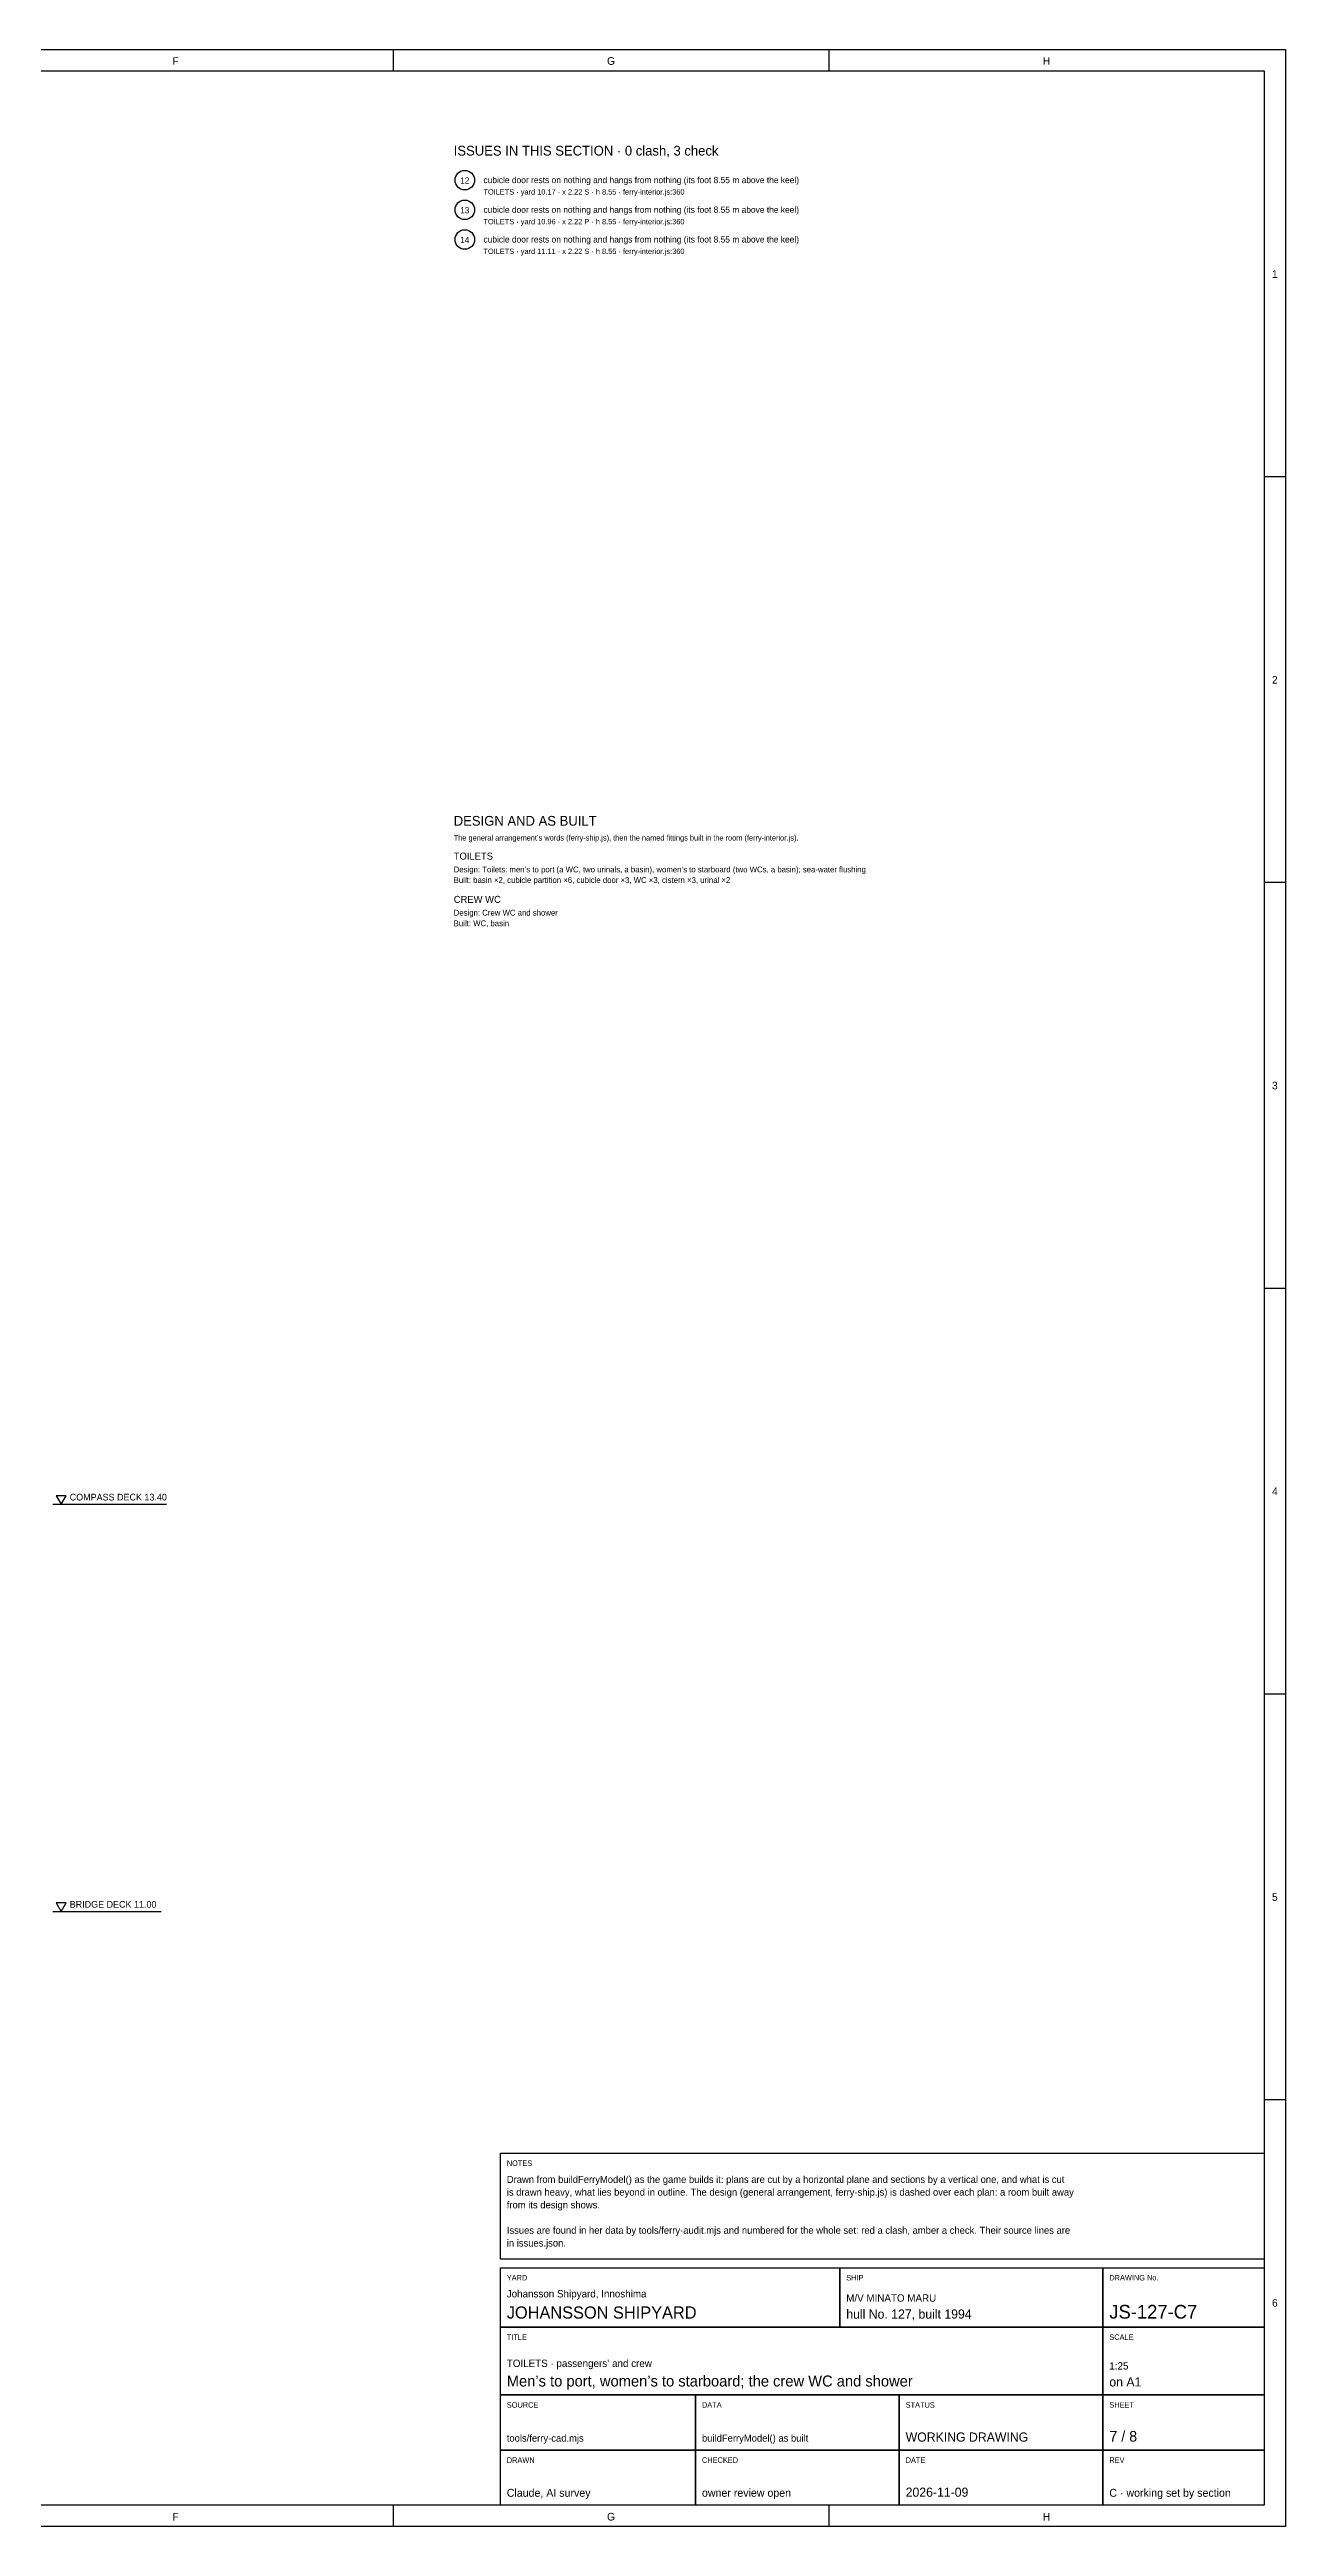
# Model space of a CAD drawing. Extents: x 5 to 836, y 5 to 589.
# Drawn here: x 545 to 836, y 5 to 589 of the extents above; entities that cross this region are included whole.
import ezdxf
from ezdxf.enums import TextEntityAlignment as Align

# ---------------------------------------------------------------- set-up
doc = ezdxf.new("R2010")
doc.units = 0
for name, color, linetype in [('CHECK', 40, 'CONTINUOUS'), ('CHECK-TEXT', 40, 'CONTINUOUS'), ('DIM', 3, 'CONTINUOUS'), ('FRAME', 7, 'CONTINUOUS'), ('GA-TEXT', 4, 'CONTINUOUS'), ('TEXT', 7, 'CONTINUOUS'), ('THIN', 7, 'CONTINUOUS')]:
    doc.layers.add(name, color=color, linetype=linetype)

msp = doc.modelspace()

# ---------------------------------------------------------------- linework, layer by layer
at = {"layer": 'CHECK'}
for centre in [(642.6, 558.2), (642.6, 551.2), (642.6, 544.2)]:
    msp.add_circle(centre, 2.3, dxfattribs=at)
at = {"layer": 'DIM'}
for p, q in [((545.5, 246), (572.28, 246)), ((548.7, 248), (546.3, 248)), ((546.3, 248), (547.5, 246)), ((547.5, 246), (548.7, 248)), ((548.7, 152), (546.3, 152)), ((546.3, 152), (547.5, 150)), ((547.5, 150), (548.7, 152)), ((545.5, 150), (571.07, 150))]:
    msp.add_line(p, q, dxfattribs=at)
at = {"layer": 'FRAME'}
for p, q in [((10, 584), (831, 584)), ((831, 584), (831, 10)), ((651, 66), (831, 66)), ((651, 10), (651, 66)), ((831, 66), (831, 10)), ((831, 10), (10, 10)), ((831, 10), (651, 10))]:
    msp.add_line(p, q, dxfattribs=at)
at = {"layer": 'THIN'}
for p, q in [((5, 589), (836, 589)), ((625.75, 589), (625.75, 584)), ((728.38, 589), (728.38, 584)), ((836, 589), (836, 5)), ((831, 488.33), (836, 488.33)), ((831, 392.67), (836, 392.67)), ((831, 297), (836, 297)), ((831, 201.33), (836, 201.33)), ((831, 105.67), (836, 105.67)), ((651, 93), (831, 93)), ((651, 68), (651, 93)), ((831, 93), (831, 68)), ((831, 68), (651, 68)), ((651, 66), (731, 66)), ((651, 52), (651, 66)), ((731, 66), (731, 52)), ((731, 66), (793, 66)), ((731, 52), (731, 66)), ((793, 66), (793, 52)), ((793, 66), (831, 66)), ((793, 52), (793, 66)), ((831, 66), (831, 52)), ((731, 52), (651, 52)), ((651, 52), (793, 52)), ((651, 36), (651, 52)), ((793, 52), (731, 52)), ((831, 52), (793, 52)), ((793, 52), (793, 36)), ((793, 52), (831, 52)), ((793, 36), (793, 52)), ((831, 52), (831, 36)), ((793, 36), (651, 36)), ((651, 36), (697, 36)), ((651, 23), (651, 36)), ((697, 36), (697, 23)), ((697, 36), (745, 36)), ((697, 23), (697, 36)), ((745, 36), (745, 23)), ((745, 36), (793, 36)), ((745, 23), (745, 36)), ((831, 36), (793, 36)), ((793, 36), (793, 23)), ((793, 36), (831, 36)), ((793, 23), (793, 36)), ((831, 36), (831, 23)), ((697, 23), (651, 23)), ((651, 23), (697, 23)), ((651, 10), (651, 23)), ((745, 23), (697, 23)), ((697, 23), (697, 10)), ((697, 23), (745, 23)), ((697, 10), (697, 23)), ((793, 23), (745, 23)), ((745, 23), (745, 10)), ((745, 23), (793, 23)), ((745, 10), (745, 23)), ((831, 23), (793, 23)), ((793, 23), (793, 10)), ((793, 23), (831, 23)), ((793, 10), (793, 23)), ((831, 23), (831, 10)), ((625.75, 10), (625.75, 5)), ((697, 10), (651, 10)), ((745, 10), (697, 10)), ((728.38, 10), (728.38, 5)), ((793, 10), (745, 10)), ((831, 10), (793, 10)), ((836, 5), (5, 5))]:
    msp.add_line(p, q, dxfattribs=at)

# ---------------------------------------------------------------- texts
at = {"layer": 'CHECK-TEXT'}
for s, p in [('12', (642.6, 557.4)), ('13', (642.6, 550.4)), ('14', (642.6, 543.4))]:
    msp.add_text(s, height=1.44, dxfattribs=at).set_placement(p, align=Align.CENTER)
for s, p in [('TOILETS · yard 10.17 · x 2.22 S · h 8.55 · ferry-interior.js:360', (647, 554.8)), ('TOILETS · yard 10.96 · x 2.22 P · h 8.55 · ferry-interior.js:360', (647, 547.8)), ('TOILETS · yard 11.11 · x 2.22 S · h 8.55 · ferry-interior.js:360', (647, 540.8))]:
    msp.add_text(s, height=1.26, dxfattribs=at).set_placement(p)
at = {"layer": 'GA-TEXT'}
for s, p in [('Built: basin ×2, cubicle partition ×6, cubicle door ×3, WC ×3, cistern ×3, urinal ×2', (640, 392.5)), ('Built: WC, basin', (640, 382.3))]:
    msp.add_text(s, height=1.37, dxfattribs=at).set_placement(p)
at = {"layer": 'TEXT'}
for s, p in [('F', (574.44, 585.4)), ('G', (677.06, 585.4)), ('H', (779.69, 585.4)), ('1', (833.5, 535.17)), ('2', (833.5, 439.5)), ('3', (833.5, 343.83)), ('4', (833.5, 248.17)), ('5', (833.5, 152.5)), ('6', (833.5, 56.83)), ('F', (574.44, 6.4)), ('G', (677.06, 6.4)), ('H', (779.69, 6.4))]:
    msp.add_text(s, height=1.8, dxfattribs=at).set_placement(p, align=Align.CENTER)
for s, height, p in [('ISSUES IN THIS SECTION · 0 clash, 3 check', 2.3, (640, 564)), ('cubicle door rests on nothing and hangs from nothing (its foot 8.55 m above the keel)', 1.48, (647, 557.5)), ('cubicle door rests on nothing and hangs from nothing (its foot 8.55 m above the keel)', 1.48, (647, 550.5)), ('cubicle door rests on nothing and hangs from nothing (its foot 8.55 m above the keel)', 1.48, (647, 543.5)), ('The general arrangement’s words (ferry-ship.js), then the named fittings built in the room (ferry-interior.js).', 1.3, (640, 402.5)), ('DESIGN AND AS BUILT', 2.3, (640, 406)), ('TOILETS', 1.66, (640, 398)), ('Design: Toilets: men’s to port (a WC, two urinals, a basin), women’s to starboard (two WCs, a basin); sea-water flushing', 1.37, (640, 395)), ('CREW WC', 1.66, (640, 387.8)), ('Design: Crew WC and shower', 1.37, (640, 384.8)), ('COMPASS DECK 13.40', 1.58, (549.5, 246.9)), ('BRIDGE DECK 11.00', 1.58, (549.5, 150.9)), ('NOTES', 1.3, (652.5, 90)), ('Drawn from buildFerryModel() as the game builds it: plans are cut by a horizontal plane and sections by a vertical one, and what is cut', 1.66, (652.5, 86)), ('is drawn heavy, what lies beyond in outline. The design (general arrangement, ferry-ship.js) is dashed over each plan: a room built away', 1.66, (652.5, 83)), ('from its design shows.', 1.66, (652.5, 80)), ('in issues.json.', 1.66, (652.5, 71)), ('Issues are found in her data by tools/ferry-audit.mjs and numbered for the whole set: red a clash, amber a check. Their source lines are', 1.66, (652.5, 74)), ('YARD', 1.3, (652.5, 63)), ('SHIP', 1.3, (732.5, 63)), ('DRAWING No.', 1.3, (794.5, 63)), ('Johansson Shipyard, Innoshima', 1.73, (652.5, 59)), ('M/V MINATO MARU', 1.73, (732.5, 58)), ('JOHANSSON SHIPYARD', 2.88, (652.5, 54)), ('hull No. 127, built 1994', 2.16, (732.5, 54)), ('JS-127-C7', 3.24, (794.5, 54)), ('TITLE', 1.3, (652.5, 49)), ('SCALE', 1.3, (794.5, 49)), ('TOILETS · passengers’ and crew', 1.73, (652.5, 42.6)), ('1:25', 1.73, (794.5, 42)), ('Men’s to port, women’s to starboard; the crew WC and shower', 2.59, (652.5, 38)), ('on A1', 2.16, (794.5, 38)), ('SOURCE', 1.3, (652.5, 33)), ('DATA', 1.3, (698.5, 33)), ('STATUS', 1.3, (746.5, 33)), ('SHEET', 1.3, (794.5, 33)), ('tools/ferry-cad.mjs', 1.66, (652.5, 25)), ('buildFerryModel() as built', 1.66, (698.5, 25)), ('WORKING DRAWING', 2.16, (746.5, 25)), ('7 / 8', 2.52, (794.5, 25)), ('DRAWN', 1.3, (652.5, 20)), ('CHECKED', 1.3, (698.5, 20)), ('DATE', 1.3, (746.5, 20)), ('REV', 1.3, (794.5, 20)), ('Claude, AI survey', 1.87, (652.5, 12)), ('owner review open', 1.87, (698.5, 12)), ('2026-11-09', 2.16, (746.5, 12)), ('C · working set by section', 1.87, (794.5, 12))]:
    msp.add_text(s, height=height, dxfattribs=at).set_placement(p)

doc.saveas('drawing.dxf')
